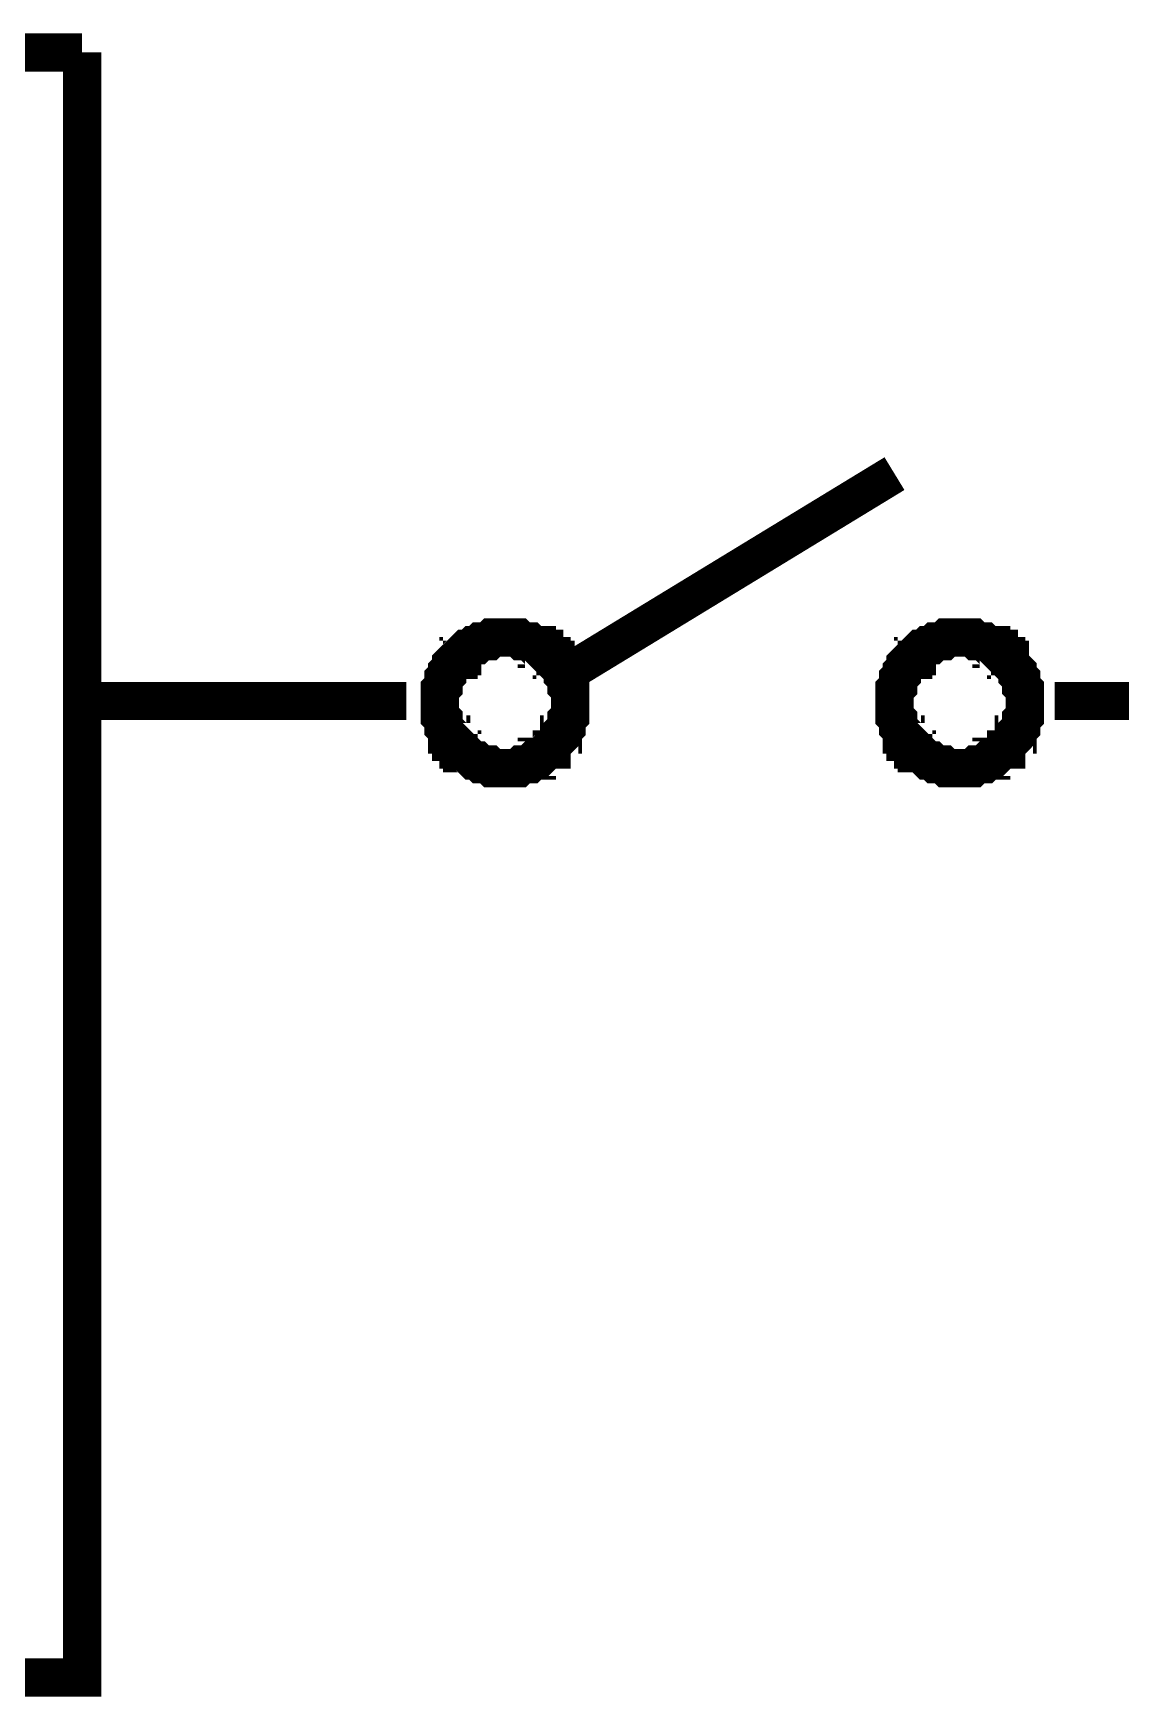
# Model space of a CAD drawing. Header units: inches. Extents: x 0 to 31.5, y 0 to 22.3.
# Drawn here: x 2.488 to 2.823, y 2.793 to 3.306 of the extents above; entities that cross this region are included whole.
import ezdxf

# ---------------------------------------------------------------- set-up
doc = ezdxf.new("R2010")
doc.units = ezdxf.units.IN
doc.header["$MEASUREMENT"] = 0
doc.layers.add('Sheet', color=255, linetype='Continuous')

msp = doc.modelspace()

# ---------------------------------------------------------------- linework, layer by layer
at = {"layer": 'Sheet'}
for points in [[(2.50328, 3.29975, 0.0118, 0.0118, 0), (2.20358, 3.29975, 0.0118, 0.0118, 0), (2.20358, 2.79899, 0.0118, 0.0118, 0), (2.50328, 2.79899, 0.0118, 0.0118, 0), (2.50328, 2.89891, 0.0118, 0.0118, 0)], [(2.50328, 3.0999, 0.0118, 0.0118, 0), (2.50328, 3.29975, 0.0118, 0.0118, 0)], [(2.50328, 3.19982, 0.0118, 0.0118, 0), (2.50328, 3.0999, 0.0118, 0.0118, 0)], [(2.50328, 3.19982, 0.0118, 0.0118, 0), (2.50328, 3.13895, 0.0118, 0.0118, 0)], [(2.65371, 3.10909, 0.0118, 0.0118, 0), (2.75361, 3.16996, 0.0118, 0.0118, 0)], [(2.61352, 3.0999, 0.0118, 0.0118, 0), (2.61352, 3.10105, 0.0118, 0.0118, 0), (2.61352, 3.1022, 0.0118, 0.0118, 0), (2.61352, 3.1022, 0.0118, 0.0118, 0), (2.61352, 3.10335, 0.0118, 0.0118, 0), (2.61467, 3.1045, 0.0118, 0.0118, 0), (2.61467, 3.10564, 0.0118, 0.0118, 0), (2.61467, 3.10679, 0.0118, 0.0118, 0), (2.61467, 3.10679, 0.0118, 0.0118, 0), (2.61581, 3.10794, 0.0118, 0.0118, 0), (2.61581, 3.10909, 0.0118, 0.0118, 0), (2.61696, 3.11024, 0.0118, 0.0118, 0), (2.61696, 3.11024, 0.0118, 0.0118, 0), (2.61696, 3.11139, 0.0118, 0.0118, 0), (2.61811, 3.11254, 0.0118, 0.0118, 0), (2.61926, 3.11254, 0.0118, 0.0118, 0), (2.61926, 3.11368, 0.0118, 0.0118, 0), (2.62041, 3.11368, 0.0118, 0.0118, 0), (2.62041, 3.11483, 0.0118, 0.0118, 0), (2.62156, 3.11598, 0.0118, 0.0118, 0), (2.6227, 3.11598, 0.0118, 0.0118, 0), (2.6227, 3.11598, 0.0118, 0.0118, 0), (2.62385, 3.11713, 0.0118, 0.0118, 0), (2.625, 3.11713, 0.0118, 0.0118, 0), (2.62615, 3.11828, 0.0118, 0.0118, 0), (2.62615, 3.11828, 0.0118, 0.0118, 0), (2.6273, 3.11828, 0.0118, 0.0118, 0), (2.62844, 3.11828, 0.0118, 0.0118, 0), (2.62959, 3.11943, 0.0118, 0.0118, 0), (2.63074, 3.11943, 0.0118, 0.0118, 0), (2.63074, 3.11943, 0.0118, 0.0118, 0), (2.63189, 3.11943, 0.0118, 0.0118, 0), (2.63304, 3.11943, 0.0118, 0.0118, 0)], [(2.63304, 3.11943, 0.0118, 0.0118, 0), (2.63304, 3.11943, 0.0118, 0.0118, 0)], [(2.63304, 3.11943, 0.0118, 0.0118, 0), (2.63419, 3.11943, 0.0118, 0.0118, 0), (2.63533, 3.11943, 0.0118, 0.0118, 0), (2.63648, 3.11943, 0.0118, 0.0118, 0), (2.63763, 3.11943, 0.0118, 0.0118, 0), (2.63878, 3.11828, 0.0118, 0.0118, 0), (2.63878, 3.11828, 0.0118, 0.0118, 0), (2.63993, 3.11828, 0.0118, 0.0118, 0), (2.64108, 3.11828, 0.0118, 0.0118, 0), (2.64222, 3.11713, 0.0118, 0.0118, 0), (2.64337, 3.11713, 0.0118, 0.0118, 0), (2.64337, 3.11598, 0.0118, 0.0118, 0), (2.64452, 3.11598, 0.0118, 0.0118, 0), (2.64567, 3.11598, 0.0118, 0.0118, 0), (2.64567, 3.11483, 0.0118, 0.0118, 0), (2.64682, 3.11368, 0.0118, 0.0118, 0), (2.64797, 3.11368, 0.0118, 0.0118, 0), (2.64797, 3.11254, 0.0118, 0.0118, 0), (2.64911, 3.11254, 0.0118, 0.0118, 0), (2.64911, 3.11139, 0.0118, 0.0118, 0), (2.65026, 3.11024, 0.0118, 0.0118, 0), (2.65026, 3.11024, 0.0118, 0.0118, 0), (2.65141, 3.10909, 0.0118, 0.0118, 0), (2.65141, 3.10794, 0.0118, 0.0118, 0), (2.65256, 3.10679, 0.0118, 0.0118, 0), (2.65256, 3.10679, 0.0118, 0.0118, 0), (2.65256, 3.10564, 0.0118, 0.0118, 0), (2.65256, 3.1045, 0.0118, 0.0118, 0), (2.65371, 3.10335, 0.0118, 0.0118, 0), (2.65371, 3.1022, 0.0118, 0.0118, 0), (2.65371, 3.1022, 0.0118, 0.0118, 0), (2.65371, 3.10105, 0.0118, 0.0118, 0), (2.65371, 3.0999, 0.0118, 0.0118, 0)], [(2.75361, 3.0999, 0.0118, 0.0118, 0), (2.75361, 3.10105, 0.0118, 0.0118, 0), (2.75361, 3.1022, 0.0118, 0.0118, 0), (2.75361, 3.1022, 0.0118, 0.0118, 0), (2.75361, 3.10335, 0.0118, 0.0118, 0), (2.75476, 3.1045, 0.0118, 0.0118, 0), (2.75476, 3.10564, 0.0118, 0.0118, 0), (2.75476, 3.10679, 0.0118, 0.0118, 0), (2.75476, 3.10679, 0.0118, 0.0118, 0), (2.75591, 3.10794, 0.0118, 0.0118, 0), (2.75591, 3.10909, 0.0118, 0.0118, 0), (2.75705, 3.11024, 0.0118, 0.0118, 0), (2.75705, 3.11024, 0.0118, 0.0118, 0), (2.75705, 3.11139, 0.0118, 0.0118, 0), (2.7582, 3.11254, 0.0118, 0.0118, 0), (2.75935, 3.11254, 0.0118, 0.0118, 0), (2.75935, 3.11368, 0.0118, 0.0118, 0), (2.7605, 3.11368, 0.0118, 0.0118, 0), (2.7605, 3.11483, 0.0118, 0.0118, 0), (2.76165, 3.11598, 0.0118, 0.0118, 0), (2.7628, 3.11598, 0.0118, 0.0118, 0), (2.7628, 3.11598, 0.0118, 0.0118, 0), (2.76394, 3.11713, 0.0118, 0.0118, 0), (2.76509, 3.11713, 0.0118, 0.0118, 0), (2.76624, 3.11828, 0.0118, 0.0118, 0), (2.76624, 3.11828, 0.0118, 0.0118, 0), (2.76739, 3.11828, 0.0118, 0.0118, 0), (2.76854, 3.11828, 0.0118, 0.0118, 0), (2.76969, 3.11943, 0.0118, 0.0118, 0), (2.77083, 3.11943, 0.0118, 0.0118, 0), (2.77083, 3.11943, 0.0118, 0.0118, 0), (2.77198, 3.11943, 0.0118, 0.0118, 0), (2.77313, 3.11943, 0.0118, 0.0118, 0)], [(2.77313, 3.11943, 0.0118, 0.0118, 0), (2.77313, 3.11943, 0.0118, 0.0118, 0)], [(2.77313, 3.11943, 0.0118, 0.0118, 0), (2.77428, 3.11943, 0.0118, 0.0118, 0), (2.77543, 3.11943, 0.0118, 0.0118, 0), (2.77657, 3.11943, 0.0118, 0.0118, 0), (2.77772, 3.11943, 0.0118, 0.0118, 0), (2.77887, 3.11828, 0.0118, 0.0118, 0), (2.77887, 3.11828, 0.0118, 0.0118, 0), (2.78002, 3.11828, 0.0118, 0.0118, 0), (2.78117, 3.11828, 0.0118, 0.0118, 0), (2.78232, 3.11713, 0.0118, 0.0118, 0), (2.78346, 3.11713, 0.0118, 0.0118, 0), (2.78346, 3.11598, 0.0118, 0.0118, 0), (2.78461, 3.11598, 0.0118, 0.0118, 0), (2.78576, 3.11598, 0.0118, 0.0118, 0), (2.78576, 3.11483, 0.0118, 0.0118, 0), (2.78691, 3.11368, 0.0118, 0.0118, 0), (2.78806, 3.11368, 0.0118, 0.0118, 0), (2.78806, 3.11254, 0.0118, 0.0118, 0), (2.78921, 3.11254, 0.0118, 0.0118, 0), (2.78921, 3.11139, 0.0118, 0.0118, 0), (2.79035, 3.11024, 0.0118, 0.0118, 0), (2.79035, 3.11024, 0.0118, 0.0118, 0), (2.7915, 3.10909, 0.0118, 0.0118, 0), (2.7915, 3.10794, 0.0118, 0.0118, 0), (2.79265, 3.10679, 0.0118, 0.0118, 0), (2.79265, 3.10679, 0.0118, 0.0118, 0), (2.79265, 3.10564, 0.0118, 0.0118, 0), (2.79265, 3.1045, 0.0118, 0.0118, 0), (2.7938, 3.10335, 0.0118, 0.0118, 0), (2.7938, 3.1022, 0.0118, 0.0118, 0), (2.7938, 3.1022, 0.0118, 0.0118, 0), (2.7938, 3.10105, 0.0118, 0.0118, 0), (2.7938, 3.0999, 0.0118, 0.0118, 0)], [(2.50328, 3.0999, 0.0118, 0.0118, 0), (2.50328, 2.89891, 0.0118, 0.0118, 0)], [(2.50328, 3.0999, 0.0118, 0.0118, 0), (2.60318, 3.0999, 0.0118, 0.0118, 0)], [(2.50328, 2.99998, 0.0118, 0.0118, 0), (2.50328, 3.0999, 0.0118, 0.0118, 0)], [(2.63304, 3.07923, 0.0118, 0.0118, 0), (2.63189, 3.07923, 0.0118, 0.0118, 0), (2.63074, 3.07923, 0.0118, 0.0118, 0), (2.63074, 3.07923, 0.0118, 0.0118, 0), (2.62959, 3.07923, 0.0118, 0.0118, 0), (2.62844, 3.08038, 0.0118, 0.0118, 0), (2.6273, 3.08038, 0.0118, 0.0118, 0), (2.62615, 3.08038, 0.0118, 0.0118, 0), (2.62615, 3.08038, 0.0118, 0.0118, 0), (2.625, 3.08153, 0.0118, 0.0118, 0), (2.62385, 3.08153, 0.0118, 0.0118, 0), (2.6227, 3.08267, 0.0118, 0.0118, 0), (2.6227, 3.08267, 0.0118, 0.0118, 0), (2.62156, 3.08382, 0.0118, 0.0118, 0), (2.62041, 3.08382, 0.0118, 0.0118, 0), (2.62041, 3.08497, 0.0118, 0.0118, 0), (2.61926, 3.08497, 0.0118, 0.0118, 0), (2.61926, 3.08612, 0.0118, 0.0118, 0), (2.61811, 3.08727, 0.0118, 0.0118, 0), (2.61696, 3.08727, 0.0118, 0.0118, 0), (2.61696, 3.08842, 0.0118, 0.0118, 0), (2.61696, 3.08957, 0.0118, 0.0118, 0), (2.61581, 3.08957, 0.0118, 0.0118, 0), (2.61581, 3.09071, 0.0118, 0.0118, 0), (2.61467, 3.09186, 0.0118, 0.0118, 0), (2.61467, 3.09301, 0.0118, 0.0118, 0), (2.61467, 3.09416, 0.0118, 0.0118, 0), (2.61467, 3.09416, 0.0118, 0.0118, 0), (2.61352, 3.09531, 0.0118, 0.0118, 0), (2.61352, 3.09646, 0.0118, 0.0118, 0), (2.61352, 3.09761, 0.0118, 0.0118, 0), (2.61352, 3.09875, 0.0118, 0.0118, 0), (2.61352, 3.0999, 0.0118, 0.0118, 0)], [(2.61352, 3.0999, 0.0118, 0.0118, 0), (2.61352, 3.0999, 0.0118, 0.0118, 0)], [(2.65371, 3.0999, 0.0118, 0.0118, 0), (2.65371, 3.09875, 0.0118, 0.0118, 0), (2.65371, 3.09761, 0.0118, 0.0118, 0), (2.65371, 3.09646, 0.0118, 0.0118, 0), (2.65371, 3.09531, 0.0118, 0.0118, 0), (2.65256, 3.09416, 0.0118, 0.0118, 0), (2.65256, 3.09416, 0.0118, 0.0118, 0), (2.65256, 3.09301, 0.0118, 0.0118, 0), (2.65256, 3.09186, 0.0118, 0.0118, 0), (2.65141, 3.09071, 0.0118, 0.0118, 0), (2.65141, 3.08957, 0.0118, 0.0118, 0), (2.65026, 3.08957, 0.0118, 0.0118, 0), (2.65026, 3.08842, 0.0118, 0.0118, 0), (2.64911, 3.08727, 0.0118, 0.0118, 0), (2.64911, 3.08727, 0.0118, 0.0118, 0), (2.64797, 3.08612, 0.0118, 0.0118, 0), (2.64797, 3.08497, 0.0118, 0.0118, 0), (2.64682, 3.08497, 0.0118, 0.0118, 0), (2.64567, 3.08382, 0.0118, 0.0118, 0), (2.64567, 3.08382, 0.0118, 0.0118, 0), (2.64452, 3.08267, 0.0118, 0.0118, 0), (2.64337, 3.08267, 0.0118, 0.0118, 0), (2.64337, 3.08153, 0.0118, 0.0118, 0), (2.64222, 3.08153, 0.0118, 0.0118, 0), (2.64108, 3.08038, 0.0118, 0.0118, 0), (2.63993, 3.08038, 0.0118, 0.0118, 0), (2.63878, 3.08038, 0.0118, 0.0118, 0), (2.63878, 3.08038, 0.0118, 0.0118, 0), (2.63763, 3.07923, 0.0118, 0.0118, 0), (2.63648, 3.07923, 0.0118, 0.0118, 0), (2.63533, 3.07923, 0.0118, 0.0118, 0), (2.63419, 3.07923, 0.0118, 0.0118, 0), (2.63304, 3.07923, 0.0118, 0.0118, 0)], [(2.65371, 3.0999, 0.0118, 0.0118, 0), (2.65371, 3.0999, 0.0118, 0.0118, 0), (2.65371, 3.0999, 0.0118, 0.0118, 0), (2.65371, 3.0999, 0.0118, 0.0118, 0), (2.65371, 3.0999, 0.0118, 0.0118, 0), (2.65371, 3.0999, 0.0118, 0.0118, 0), (2.65371, 3.0999, 0.0118, 0.0118, 0), (2.65371, 3.0999, 0.0118, 0.0118, 0), (2.65371, 3.0999, 0.0118, 0.0118, 0), (2.65371, 3.0999, 0.0118, 0.0118, 0), (2.65371, 3.0999, 0.0118, 0.0118, 0), (2.65371, 3.0999, 0.0118, 0.0118, 0), (2.65371, 3.0999, 0.0118, 0.0118, 0), (2.65371, 3.0999, 0.0118, 0.0118, 0), (2.65371, 3.0999, 0.0118, 0.0118, 0), (2.65371, 3.0999, 0.0118, 0.0118, 0), (2.65371, 3.0999, 0.0118, 0.0118, 0), (2.65371, 3.0999, 0.0118, 0.0118, 0), (2.65371, 3.0999, 0.0118, 0.0118, 0), (2.65371, 3.0999, 0.0118, 0.0118, 0), (2.65371, 3.0999, 0.0118, 0.0118, 0), (2.65371, 3.0999, 0.0118, 0.0118, 0), (2.65371, 3.0999, 0.0118, 0.0118, 0), (2.65371, 3.0999, 0.0118, 0.0118, 0), (2.65371, 3.0999, 0.0118, 0.0118, 0), (2.65371, 3.0999, 0.0118, 0.0118, 0), (2.65371, 3.0999, 0.0118, 0.0118, 0), (2.65371, 3.0999, 0.0118, 0.0118, 0), (2.65371, 3.0999, 0.0118, 0.0118, 0), (2.65371, 3.0999, 0.0118, 0.0118, 0), (2.65371, 3.0999, 0.0118, 0.0118, 0), (2.65371, 3.0999, 0.0118, 0.0118, 0), (2.65371, 3.0999, 0.0118, 0.0118, 0)], [(2.65371, 3.0999, 0.0118, 0.0118, 0), (2.65371, 3.0999, 0.0118, 0.0118, 0)], [(2.77313, 3.07923, 0.0118, 0.0118, 0), (2.77198, 3.07923, 0.0118, 0.0118, 0), (2.77083, 3.07923, 0.0118, 0.0118, 0), (2.77083, 3.07923, 0.0118, 0.0118, 0), (2.76969, 3.07923, 0.0118, 0.0118, 0), (2.76854, 3.08038, 0.0118, 0.0118, 0), (2.76739, 3.08038, 0.0118, 0.0118, 0), (2.76624, 3.08038, 0.0118, 0.0118, 0), (2.76624, 3.08038, 0.0118, 0.0118, 0), (2.76509, 3.08153, 0.0118, 0.0118, 0), (2.76394, 3.08153, 0.0118, 0.0118, 0), (2.7628, 3.08267, 0.0118, 0.0118, 0), (2.7628, 3.08267, 0.0118, 0.0118, 0), (2.76165, 3.08382, 0.0118, 0.0118, 0), (2.7605, 3.08382, 0.0118, 0.0118, 0), (2.7605, 3.08497, 0.0118, 0.0118, 0), (2.75935, 3.08497, 0.0118, 0.0118, 0), (2.75935, 3.08612, 0.0118, 0.0118, 0), (2.7582, 3.08727, 0.0118, 0.0118, 0), (2.75705, 3.08727, 0.0118, 0.0118, 0), (2.75705, 3.08842, 0.0118, 0.0118, 0), (2.75705, 3.08957, 0.0118, 0.0118, 0), (2.75591, 3.08957, 0.0118, 0.0118, 0), (2.75591, 3.09071, 0.0118, 0.0118, 0), (2.75476, 3.09186, 0.0118, 0.0118, 0), (2.75476, 3.09301, 0.0118, 0.0118, 0), (2.75476, 3.09416, 0.0118, 0.0118, 0), (2.75476, 3.09416, 0.0118, 0.0118, 0), (2.75361, 3.09531, 0.0118, 0.0118, 0), (2.75361, 3.09646, 0.0118, 0.0118, 0), (2.75361, 3.09761, 0.0118, 0.0118, 0), (2.75361, 3.09875, 0.0118, 0.0118, 0), (2.75361, 3.0999, 0.0118, 0.0118, 0)], [(2.75361, 3.0999, 0.0118, 0.0118, 0), (2.75361, 3.0999, 0.0118, 0.0118, 0)], [(2.7938, 3.0999, 0.0118, 0.0118, 0), (2.7938, 3.09875, 0.0118, 0.0118, 0), (2.7938, 3.09761, 0.0118, 0.0118, 0), (2.7938, 3.09646, 0.0118, 0.0118, 0), (2.7938, 3.09531, 0.0118, 0.0118, 0), (2.79265, 3.09416, 0.0118, 0.0118, 0), (2.79265, 3.09416, 0.0118, 0.0118, 0), (2.79265, 3.09301, 0.0118, 0.0118, 0), (2.79265, 3.09186, 0.0118, 0.0118, 0), (2.7915, 3.09071, 0.0118, 0.0118, 0), (2.7915, 3.08957, 0.0118, 0.0118, 0), (2.79035, 3.08957, 0.0118, 0.0118, 0), (2.79035, 3.08842, 0.0118, 0.0118, 0), (2.78921, 3.08727, 0.0118, 0.0118, 0), (2.78921, 3.08727, 0.0118, 0.0118, 0), (2.78806, 3.08612, 0.0118, 0.0118, 0), (2.78806, 3.08497, 0.0118, 0.0118, 0), (2.78691, 3.08497, 0.0118, 0.0118, 0), (2.78576, 3.08382, 0.0118, 0.0118, 0), (2.78576, 3.08382, 0.0118, 0.0118, 0), (2.78461, 3.08267, 0.0118, 0.0118, 0), (2.78346, 3.08267, 0.0118, 0.0118, 0), (2.78346, 3.08153, 0.0118, 0.0118, 0), (2.78232, 3.08153, 0.0118, 0.0118, 0), (2.78117, 3.08038, 0.0118, 0.0118, 0), (2.78002, 3.08038, 0.0118, 0.0118, 0), (2.77887, 3.08038, 0.0118, 0.0118, 0), (2.77887, 3.08038, 0.0118, 0.0118, 0), (2.77772, 3.07923, 0.0118, 0.0118, 0), (2.77657, 3.07923, 0.0118, 0.0118, 0), (2.77543, 3.07923, 0.0118, 0.0118, 0), (2.77428, 3.07923, 0.0118, 0.0118, 0), (2.77313, 3.07923, 0.0118, 0.0118, 0)], [(2.7938, 3.0999, 0.0118, 0.0118, 0), (2.7938, 3.0999, 0.0118, 0.0118, 0), (2.7938, 3.0999, 0.0118, 0.0118, 0), (2.7938, 3.0999, 0.0118, 0.0118, 0), (2.7938, 3.0999, 0.0118, 0.0118, 0), (2.7938, 3.0999, 0.0118, 0.0118, 0), (2.7938, 3.0999, 0.0118, 0.0118, 0), (2.7938, 3.0999, 0.0118, 0.0118, 0), (2.7938, 3.0999, 0.0118, 0.0118, 0), (2.7938, 3.0999, 0.0118, 0.0118, 0), (2.7938, 3.0999, 0.0118, 0.0118, 0), (2.7938, 3.0999, 0.0118, 0.0118, 0), (2.7938, 3.0999, 0.0118, 0.0118, 0), (2.7938, 3.0999, 0.0118, 0.0118, 0), (2.7938, 3.0999, 0.0118, 0.0118, 0), (2.7938, 3.0999, 0.0118, 0.0118, 0), (2.7938, 3.0999, 0.0118, 0.0118, 0), (2.7938, 3.0999, 0.0118, 0.0118, 0), (2.7938, 3.0999, 0.0118, 0.0118, 0), (2.7938, 3.0999, 0.0118, 0.0118, 0), (2.7938, 3.0999, 0.0118, 0.0118, 0), (2.7938, 3.0999, 0.0118, 0.0118, 0), (2.7938, 3.0999, 0.0118, 0.0118, 0), (2.7938, 3.0999, 0.0118, 0.0118, 0), (2.7938, 3.0999, 0.0118, 0.0118, 0), (2.7938, 3.0999, 0.0118, 0.0118, 0), (2.7938, 3.0999, 0.0118, 0.0118, 0), (2.7938, 3.0999, 0.0118, 0.0118, 0), (2.7938, 3.0999, 0.0118, 0.0118, 0), (2.7938, 3.0999, 0.0118, 0.0118, 0), (2.7938, 3.0999, 0.0118, 0.0118, 0), (2.7938, 3.0999, 0.0118, 0.0118, 0), (2.7938, 3.0999, 0.0118, 0.0118, 0)], [(2.7938, 3.0999, 0.0118, 0.0118, 0), (2.7938, 3.0999, 0.0118, 0.0118, 0)], [(2.90289, 3.0999, 0.0118, 0.0118, 0), (2.80299, 3.0999, 0.0118, 0.0118, 0)], [(2.50328, 2.99998, 0.0118, 0.0118, 0), (2.50328, 3.0597, 0.0118, 0.0118, 0)]]:
    msp.add_lwpolyline(points, format="xyseb", dxfattribs=at)

doc.saveas('drawing.dxf')
